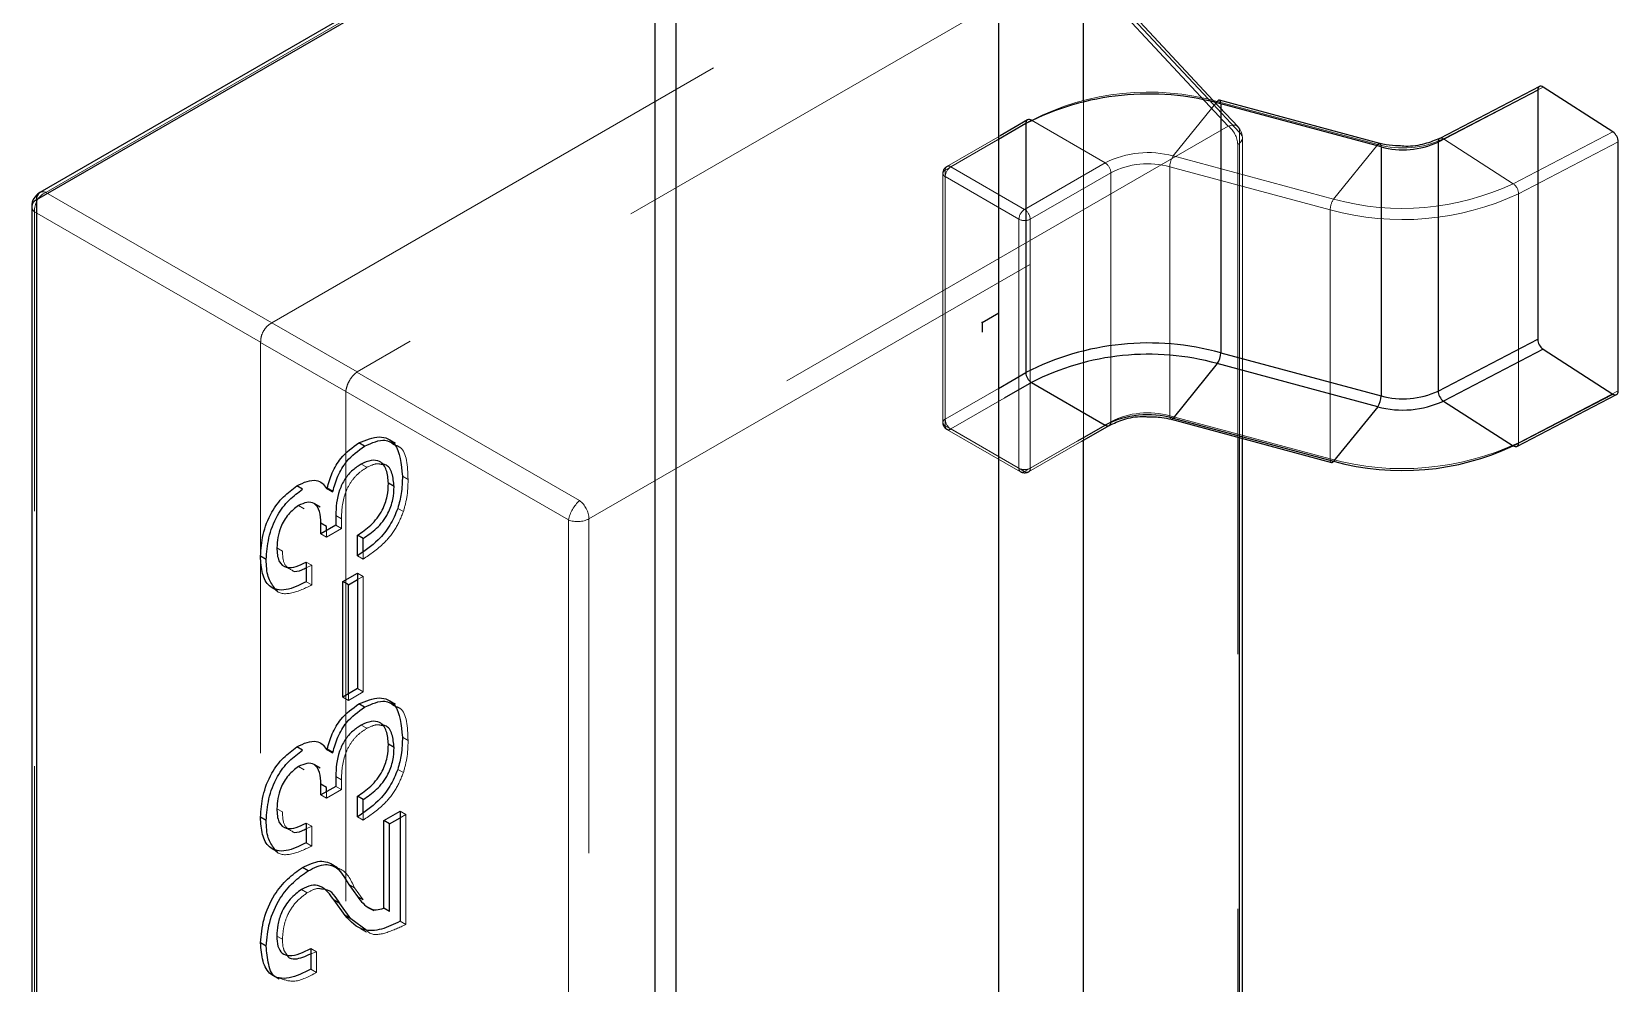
# Model space of a CAD drawing. Header units: millimetres. Extents: x 0 to 841, y 0 to 2287.
# Drawn here: x 597.566 to 601.52, y 223.18 to 225.551 of the extents above; entities that cross this region are included whole.
import ezdxf

# ---------------------------------------------------------------- set-up
doc = ezdxf.new("R2010")
doc.units = ezdxf.units.MM
doc.header["$PDSIZE"] = -1
doc.linetypes.add('HIDDEN', pattern=[1.905, 1.27, -0.635])

msp = doc.modelspace()

# ---------------------------------------------------------------- linework, layer by layer
at = {"color": 7, "linetype": 'Continuous', "lineweight": 25}
for p, q in [((599.1196, 226.0221), (597.5779, 225.1321)), ((599.1279, 226.0404), (597.5862, 225.1505)), ((599.1196, 221.4656), (599.1196, 226.0221)), ((599.1708, 226.0247), (599.1708, 221.4682)), ((599.9751, 225.8383), (599.9751, 221.0044)), ((600.5105, 225.3802), (600.1822, 225.732)), ((600.1872, 225.381), (600.1872, 225.7159)), ((600.4982, 225.3831), (600.1873, 225.7163)), ((600.9253, 225.273), (600.5256, 225.3806)), ((601.3188, 225.4054), (601.0705, 225.2764)), ((601.3229, 225.4146), (601.0746, 225.2856)), ((601.3188, 225.4054), (601.3188, 224.7849)), ((601.5061, 225.3017), (601.3321, 225.4132)), ((600.5288, 225.3717), (600.5288, 224.7512)), ((600.9286, 225.2641), (600.5288, 225.3717)), ((600.0431, 225.3223), (599.9751, 225.2831)), ((600.0472, 225.3314), (599.9793, 225.2922)), ((600.0431, 225.3223), (600.0431, 224.7017)), ((600.9286, 225.2641), (600.9286, 224.6436)), ((601.0705, 225.2764), (601.0705, 224.6558)), ((601.5195, 224.6562), (601.5195, 225.2767)), ((597.5662, 225.1158), (597.5662, 220.5593)), ((597.5779, 225.1321), (597.5779, 220.5757)), ((601.0705, 224.6558), (601.3188, 224.7849)), ((600.5288, 224.7512), (600.9286, 224.6436)), ((601.3321, 224.76), (601.0839, 224.6309)), ((601.3321, 224.76), (601.5061, 224.6484)), ((600.5204, 224.7244), (600.4105, 224.5883)), ((600.9201, 224.6168), (600.5204, 224.7244)), ((599.9751, 224.6625), (600.0431, 224.7017)), ((600.0572, 224.6772), (599.9893, 224.638)), ((600.0572, 224.6772), (600.2411, 224.5711)), ((601.0839, 224.6309), (601.2578, 224.5194)), ((601.2578, 224.5194), (601.5061, 224.6484)), ((601.2671, 224.5179), (601.5153, 224.647)), ((600.4105, 224.5883), (600.8102, 224.4807)), ((600.9201, 224.6168), (600.8102, 224.4807)), ((600.1731, 224.5319), (600.2411, 224.5711)), ((600.1831, 224.5309), (600.2511, 224.5701)), ((600.4053, 224.5854), (600.805, 224.4778)), ((598.3958, 224.5182), (598.3817, 224.5264)), ((600.1872, 222.2782), (600.1872, 224.5333)), ((600.5757, 222.2642), (600.5757, 224.5395)), ((600.5829, 222.2623), (600.5829, 224.5375)), ((598.2412, 224.4112), (598.2271, 224.4193)), ((598.3005, 224.4126), (598.3024, 224.4137)), ((598.3147, 224.4045), (598.3005, 224.4126)), ((598.3166, 224.4056), (598.3024, 224.4137)), ((598.3147, 224.4045), (598.3166, 224.4056)), ((598.4692, 224.4178), (598.4551, 224.426)), ((598.2848, 224.3667), (598.2706, 224.3749)), ((598.287, 224.3), (598.287, 224.3267)), ((598.3011, 224.3186), (598.287, 224.3267)), ((598.3237, 224.3212), (598.287, 224.3)), ((598.3011, 224.3081), (598.3011, 224.3186)), ((598.3237, 224.3457), (598.3237, 224.3212)), ((598.3778, 224.2453), (598.3778, 224.2966)), ((598.3919, 224.2885), (598.3778, 224.2966)), ((598.3919, 224.2562), (598.3919, 224.2885)), ((598.1504, 224.236), (598.1363, 224.2442)), ((598.2503, 224.2297), (598.2503, 224.1806)), ((598.3411, 224.181), (598.3778, 224.2022)), ((598.3778, 224.2022), (598.3778, 223.9144)), ((598.3411, 223.8932), (598.3411, 224.181)), ((598.3552, 224.1728), (598.3411, 224.181)), ((598.3552, 224.1728), (598.3778, 224.1858)), ((598.3552, 223.9013), (598.3552, 224.1728)), ((598.3778, 223.9144), (598.3411, 223.8932)), ((598.3958, 223.8678), (598.3817, 223.876)), ((598.2412, 223.7607), (598.2271, 223.7689)), ((598.3005, 223.7622), (598.3024, 223.7633)), ((598.3147, 223.754), (598.3005, 223.7622)), ((598.3166, 223.7551), (598.3024, 223.7633)), ((598.4692, 223.7674), (598.4551, 223.7755)), ((598.2848, 223.7163), (598.2706, 223.7244)), ((598.3147, 223.754), (598.3166, 223.7551)), ((598.287, 223.6495), (598.287, 223.6763)), ((598.3011, 223.6681), (598.287, 223.6763)), ((598.3237, 223.6952), (598.3237, 223.6707)), ((598.3237, 223.6707), (598.287, 223.6495)), ((598.3011, 223.6577), (598.3011, 223.6681)), ((598.3778, 223.5948), (598.3778, 223.6462)), ((598.3919, 223.638), (598.3778, 223.6462)), ((598.3919, 223.6058), (598.3919, 223.638)), ((598.4435, 223.5854), (598.4841, 223.6088)), ((598.4841, 223.6088), (598.4841, 223.3344)), ((598.1504, 223.5856), (598.1363, 223.5938)), ((598.2503, 223.5792), (598.2503, 223.5302)), ((598.4435, 223.3668), (598.4435, 223.5854)), ((598.4576, 223.5773), (598.4435, 223.5854)), ((598.4576, 223.5773), (598.4841, 223.5925)), ((598.4576, 223.3586), (598.4576, 223.5773)), ((598.2548, 223.4601), (598.2406, 223.4683)), ((598.3565, 223.4259), (598.3778, 223.3958)), ((598.3469, 223.3489), (598.3198, 223.3869)), ((598.334, 223.3787), (598.3198, 223.3869)), ((598.361, 223.3408), (598.334, 223.3787)), ((598.4041, 223.3691), (598.4183, 223.3609)), ((598.4576, 223.3586), (598.4435, 223.3668)), ((598.361, 223.3408), (598.3469, 223.3489)), ((598.4018, 223.3103), (598.361, 223.3408)), ((598.1504, 223.2728), (598.1363, 223.2809)), ((598.2619, 223.2664), (598.2619, 223.2151))]:
    msp.add_line(p, q, dxfattribs=at)
at = {"color": 7, "linetype": 'HIDDEN', "lineweight": 18}
for p, q in [((597.6013, 225.1508), (599.143, 226.0408)), ((598.1649, 224.826), (599.9468, 225.8546)), ((600.159, 225.7322), (598.3771, 224.7035)), ((600.1594, 225.7324), (600.5478, 225.3162)), ((600.1872, 224.5333), (600.1872, 225.381)), ((600.4105, 225.2416), (600.5204, 225.3776)), ((600.5757, 225.3001), (600.4982, 225.3831)), ((600.5722, 225.3141), (600.5105, 225.3802)), ((600.5204, 225.3776), (600.9201, 225.27)), ((601.0839, 225.2841), (601.3321, 225.4132)), ((600.5478, 225.3162), (598.9314, 224.383)), ((599.8564, 225.2145), (600.0572, 225.3305)), ((600.2411, 225.2243), (600.0572, 225.3305)), ((600.5757, 224.5395), (600.5757, 225.3001)), ((601.5061, 225.3017), (601.2578, 225.1726)), ((598.9548, 224.3373), (600.5712, 225.2705)), ((599.9751, 225.2831), (599.8423, 225.2064)), ((599.9793, 225.2922), (599.8464, 225.2155)), ((600.5712, 225.2705), (600.5712, 220.6276)), ((600.5829, 224.5375), (600.5829, 225.2868)), ((600.8102, 225.134), (600.9201, 225.27)), ((601.2578, 225.1726), (601.0839, 225.2841)), ((601.2712, 225.1477), (601.5195, 225.2767)), ((600.2411, 225.2243), (600.0403, 225.1084)), ((600.8102, 225.134), (600.4105, 225.2416)), ((599.8364, 225.1982), (599.8364, 224.5776)), ((599.8423, 225.2064), (599.8423, 224.5858)), ((599.8423, 224.5695), (599.8423, 225.1901)), ((599.8423, 225.1901), (600.0261, 225.0839)), ((600.0403, 225.1084), (599.8564, 225.2145)), ((600.0544, 225.0839), (600.2552, 225.1998)), ((600.2552, 224.5793), (600.2552, 225.1998)), ((600.4021, 224.5942), (600.4021, 225.2148)), ((600.4021, 225.2148), (600.8018, 225.1072)), ((598.1645, 224.8257), (597.6013, 225.1508)), ((601.2712, 224.5271), (601.2712, 225.1477)), ((597.5735, 220.5461), (597.5735, 225.1026)), ((597.5735, 225.1026), (598.1366, 224.7775)), ((600.8018, 224.4866), (600.8018, 225.1072)), ((600.0261, 225.0839), (600.0261, 224.4634)), ((600.0544, 224.4634), (600.0544, 225.0839)), ((598.3771, 224.7035), (598.1649, 224.826)), ((598.1366, 219.9431), (598.1366, 224.777)), ((598.1366, 224.777), (598.3488, 224.6545)), ((598.9314, 224.383), (598.3766, 224.7032)), ((598.3488, 224.655), (598.9035, 224.3347)), ((598.3488, 224.6545), (598.3488, 219.8206)), ((599.8423, 224.5858), (599.9751, 224.6625)), ((599.9893, 224.638), (599.8564, 224.5613)), ((601.5195, 224.6562), (601.2712, 224.5271)), ((600.8018, 224.4866), (600.4021, 224.5942)), ((600.0261, 224.4634), (599.8423, 224.5695)), ((599.8464, 224.5603), (600.0303, 224.4542)), ((599.8564, 224.5613), (600.0403, 224.4552)), ((600.2552, 224.5793), (600.0544, 224.4634)), ((598.4724, 224.5262), (598.4583, 224.5344)), ((600.0403, 224.4552), (600.1731, 224.5319)), ((600.0503, 224.4542), (600.1831, 224.5309)), ((598.4016, 224.4658), (598.3875, 224.474)), ((598.2947, 224.4234), (598.2805, 224.4316)), ((598.504, 224.4357), (598.4898, 224.4439)), ((598.2451, 224.3621), (598.231, 224.3703)), ((598.4924, 224.3554), (598.4783, 224.3635)), ((598.3378, 224.313), (598.3011, 224.2918)), ((598.3378, 224.3375), (598.3237, 224.3457)), ((598.3378, 224.313), (598.3237, 224.3212)), ((598.3378, 224.3375), (598.3378, 224.313)), ((598.9035, 224.3347), (598.9035, 219.6919)), ((598.9548, 219.6945), (598.9548, 224.3373)), ((598.3011, 224.2918), (598.287, 224.3)), ((598.3011, 224.2918), (598.3011, 224.3081)), ((598.191, 224.2572), (598.1769, 224.2654)), ((598.2644, 224.2215), (598.2503, 224.2297)), ((598.3919, 224.2371), (598.3778, 224.2453)), ((598.3919, 224.2371), (598.3919, 224.2562)), ((598.2503, 224.2153), (598.2644, 224.2215)), ((598.2644, 224.2215), (598.2644, 224.1725)), ((598.3919, 224.194), (598.3778, 224.2022)), ((598.3778, 224.1858), (598.3919, 224.194)), ((598.3919, 224.194), (598.3919, 223.9062)), ((598.1655, 224.1654), (598.1797, 224.1573)), ((598.2644, 224.1725), (598.2503, 224.1806)), ((598.3919, 223.9062), (598.3778, 223.9144)), ((598.3552, 223.885), (598.3411, 223.8932)), ((598.3919, 223.9062), (598.3552, 223.885)), ((598.3552, 223.885), (598.3552, 223.9013)), ((598.4724, 223.8758), (598.4583, 223.8839)), ((598.4016, 223.8154), (598.3875, 223.8235)), ((598.2888, 223.7763), (598.2805, 223.7811)), ((598.2947, 223.7729), (598.2904, 223.7754)), ((598.504, 223.7852), (598.4898, 223.7934)), ((598.2451, 223.7116), (598.231, 223.7198)), ((598.3378, 223.6871), (598.3237, 223.6952)), ((598.3378, 223.6871), (598.3378, 223.6625)), ((598.4924, 223.7049), (598.4783, 223.7131)), ((598.3011, 223.6414), (598.287, 223.6495)), ((598.3378, 223.6625), (598.3011, 223.6414)), ((598.3011, 223.6414), (598.3011, 223.6577)), ((598.3378, 223.6625), (598.3237, 223.6707)), ((598.191, 223.6068), (598.1769, 223.6149)), ((598.3919, 223.5867), (598.3919, 223.6058)), ((598.4982, 223.6007), (598.4841, 223.6088)), ((598.4841, 223.5925), (598.4982, 223.6007)), ((598.4982, 223.6007), (598.4982, 223.3263)), ((598.2644, 223.5711), (598.2503, 223.5792)), ((598.2503, 223.5648), (598.2644, 223.5711)), ((598.2644, 223.5711), (598.2644, 223.522)), ((598.3919, 223.5867), (598.3778, 223.5948)), ((598.2644, 223.522), (598.2503, 223.5302)), ((598.1655, 223.515), (598.1797, 223.5068)), ((598.3282, 223.4684), (598.3141, 223.4765)), ((598.2528, 223.4055), (598.2387, 223.4137)), ((598.3707, 223.4177), (598.3565, 223.4259)), ((598.3707, 223.4177), (598.3919, 223.3876)), ((598.3919, 223.3876), (598.3778, 223.3958)), ((598.4982, 223.3263), (598.4841, 223.3344)), ((598.191, 223.2895), (598.1769, 223.2976)), ((598.3859, 223.3156), (598.4001, 223.3075)), ((598.276, 223.2582), (598.2619, 223.2664)), ((598.2619, 223.2536), (598.276, 223.2582)), ((598.276, 223.2582), (598.276, 223.2069)), ((598.276, 223.2069), (598.2619, 223.2151)), ((598.1684, 223.1982), (598.1825, 223.19))]:
    msp.add_line(p, q, dxfattribs=at)
at = {"color": 7, "linetype": 'Continuous'}
for q in [(599.9761, 224.8509), (599.9342, 224.8025)]:
    msp.add_line((599.9342, 224.8267), q, dxfattribs=at)
at = {"color": 7, "linetype": 'Continuous', "lineweight": 25, "flags": 128}
for points in [[(600.5256, 225.3806), (600.5251, 225.3807), (600.5236, 225.3804), (600.522, 225.3793), (600.5204, 225.3776)], [(600.5288, 225.3717), (600.5287, 225.3747), (600.5282, 225.3772), (600.5274, 225.379), (600.5264, 225.3802), (600.5256, 225.3806)], [(601.3321, 225.4132), (601.3295, 225.4146), (601.327, 225.4152), (601.3247, 225.4152), (601.3227, 225.4145), (601.321, 225.4131), (601.3198, 225.411), (601.319, 225.4085), (601.3188, 225.4054)], [(600.9286, 225.2641), (600.9284, 225.2671), (600.9279, 225.2696), (600.9271, 225.2714), (600.9261, 225.2726), (600.9253, 225.273)], [(601.5061, 224.6484), (601.5087, 224.6471), (601.5112, 224.6464), (601.5136, 224.6464), (601.5156, 224.6471), (601.5172, 224.6485), (601.5185, 224.6506), (601.5192, 224.6531), (601.5195, 224.6562)], [(600.4053, 224.5854), (600.4058, 224.5853), (600.4073, 224.5856), (600.4089, 224.5866), (600.4105, 224.5883)], [(600.805, 224.4778), (600.8055, 224.4777), (600.807, 224.478), (600.8086, 224.479), (600.8102, 224.4807)]]:
    msp.add_lwpolyline(points, dxfattribs=at)
at = {"color": 7, "linetype": 'HIDDEN', "lineweight": 18, "flags": 128}
for points in [[(600.5478, 225.3162), (600.554, 225.318), (600.5597, 225.3186), (600.5649, 225.3181), (600.5692, 225.3165), (600.5725, 225.3137), (600.5748, 225.31), (600.5758, 225.3054), (600.5757, 225.3001)], [(600.5712, 225.2705), (600.5757, 225.2736), (600.5792, 225.2771), (600.5816, 225.2808), (600.5828, 225.2848), (600.5828, 225.2888), (600.5816, 225.2928), (600.5792, 225.2966), (600.5757, 225.3001)], [(600.9253, 225.273), (600.9248, 225.2731), (600.9233, 225.2728), (600.9217, 225.2717), (600.9201, 225.27)], [(600.4021, 224.5942), (600.4022, 224.5912), (600.4027, 224.5888), (600.4035, 224.5869), (600.4045, 224.5857), (600.4053, 224.5854)], [(600.8018, 224.4866), (600.8019, 224.4836), (600.8024, 224.4812), (600.8032, 224.4793), (600.8042, 224.4781), (600.805, 224.4778)]]:
    msp.add_lwpolyline(points, dxfattribs=at)
at = {"color": 7, "linetype": 'Continuous', "lineweight": 25}
for centre, radius, start, end in [((600.3494, 224.7237), 0.6724, 74.5212, 117.1032), ((600.0531, 225.3233), 0.0101, 125.698, 185.6204), ((600.0513, 225.3223), 0.0101, 54.3818, 114.314), ((601.4873, 225.2755), 0.0322, 2.2312, 54.2597), ((600.9829, 225.4631), 0.2062, 254.7241, 295.138), ((601.0797, 225.2777), 0.0093, 122.817, 188.3755), ((597.6062, 225.1158), 0.04, 119.9973, 180), ((597.5979, 225.1341), 0.0201, 125.6498, 185.6624), ((597.5862, 225.1138), 0.0201, 114.3332, 174.3466), ((601.351, 224.7861), 0.0322, 182.2312, 234.2597), ((600.3494, 224.1032), 0.6724, 74.5212, 117.1032), ((600.3493, 224.1065), 0.6411, 74.5212, 117.1032), ((600.4806, 224.7516), 0.0482, 325.5535, 359.431), ((600.0738, 224.7031), 0.0307, 182.6055, 237.3945), ((600.8803, 224.644), 0.0482, 325.5535, 359.431), ((600.9828, 224.8463), 0.2379, 254.7241, 295.138), ((600.9829, 224.8425), 0.2062, 254.7241, 295.138), ((601.1027, 224.6571), 0.0322, 182.2312, 234.2597), ((600.3479, 224.3623), 0.2346, 74.5212, 117.1032), ((600.2469, 224.579), 0.00981, 233.6244, 295.8701), ((600.9816, 225.1081), 0.6504, 254.7241, 295.138), ((601.2637, 224.5266), 0.00929, 231.1259, 291.4311)]:
    msp.add_arc(centre, radius, start, end, dxfattribs=at)
at = {"color": 7, "linetype": 'HIDDEN', "lineweight": 18}
for centre, radius, start, end in [((600.3493, 224.7597), 0.6411, 74.5212, 117.1032), ((600.5087, 225.2673), 0.0626, 2.9073, 51.3092), ((600.5429, 225.2868), 0.04, 0, 43.019), ((600.9828, 225.4995), 0.2379, 254.7241, 295.138), ((601.078, 225.2769), 0.00929, 51.1259, 111.4311), ((600.3479, 225.0155), 0.2346, 74.5212, 117.1032), ((600.2245, 225.1984), 0.0307, 2.6055, 57.3945), ((600.3478, 225.0189), 0.2033, 74.5212, 117.1032), ((600.4503, 225.2143), 0.0482, 145.5535, 179.431), ((599.8564, 225.1982), 0.02, 119.9973, 180), ((599.8454, 225.1982), 0.00873, 110.7834, 249.2166), ((599.8509, 225.2078), 0.00873, 50.7967, 189.214), ((599.873, 225.1887), 0.0307, 122.6055, 177.3945), ((597.6225, 225.1064), 0.0492, 115.4861, 184.5139), ((597.5941, 225.1351), 0.0173, 65.4645, 117.2604), ((600.9815, 225.7652), 0.6821, 254.7241, 295.138), ((600.9816, 225.7614), 0.6504, 254.7241, 295.138), ((601.239, 225.1464), 0.0322, 2.2312, 54.2597), ((597.5835, 225.1166), 0.0173, 182.7397, 234.5446), ((600.0568, 225.0825), 0.0307, 122.6055, 177.3945), ((600.0237, 225.0825), 0.0307, 2.6055, 57.3945), ((600.85, 225.1067), 0.0482, 145.5535, 179.431), ((600.0403, 225.1112), 0.0307, 242.6097, 297.3903), ((599.8454, 224.5776), 0.00873, 110.7834, 249.2166), ((599.873, 224.5872), 0.0307, 182.6055, 237.3945), ((600.3478, 224.3983), 0.2033, 74.5212, 117.1032), ((599.8564, 224.5776), 0.02, 180, 240.0027), ((599.8509, 224.5681), 0.00873, 170.786, 309.2033), ((600.2451, 224.5783), 0.0101, 306.5683, 5.5441), ((600.9815, 225.1446), 0.6821, 254.7241, 295.138), ((601.262, 224.5258), 0.0093, 302.817, 8.3755), ((600.0348, 224.462), 0.00873, 170.786, 309.2033), ((600.0403, 224.4906), 0.0307, 242.6097, 297.3903), ((600.0403, 224.4715), 0.02, 240.0027, 299.9973), ((600.0458, 224.462), 0.00873, 230.7967, 9.214), ((598.9957, 224.3137), 0.0945, 132.8632, 167.1368), ((598.8923, 224.3342), 0.0626, 2.9073, 51.3092), ((598.9263, 224.393), 0.0626, 248.6939, 297.0888)]:
    msp.add_arc(centre, radius, start, end, dxfattribs=at)
at = {"color": 7, "linetype": 'Continuous', "lineweight": 25}
for points, knots in [([(600.9729, 225.2669), (600.9621, 225.2673), (600.9455, 225.2678), (600.9305, 225.2717), (600.9253, 225.273)], [0, 0, 0, 0, 0.651392, 1, 1, 1, 1]), ([(601.0746, 225.2856), (601.0626, 225.2805), (601.0379, 225.2702), (601, 225.2642), (600.9785, 225.2664), (600.9729, 225.2669)], [0, 0, 0, 0, 0.412381, 0.846751, 1, 1, 1, 1]), ([(600.2511, 224.5701), (600.2625, 224.5754), (600.286, 224.5863), (600.3213, 224.5934), (600.3412, 224.5921), (600.3451, 224.5919)], [0, 0, 0, 0, 0.4325709, 0.888554, 1, 1, 1, 1]), ([(600.3451, 224.5919), (600.3577, 224.5918), (600.3787, 224.5918), (600.3977, 224.5872), (600.4053, 224.5854)], [0, 0, 0, 0, 0.601566, 1, 1, 1, 1]), ([(598.3024, 224.4137), (598.3059, 224.4265), (598.3129, 224.4521), (598.3398, 224.4973), (598.3658, 224.5154), (598.3817, 224.5264)], [0, 0, 0, 0, 0.281257, 0.561403, 1, 1, 1, 1]), ([(598.3166, 224.4056), (598.3201, 224.4184), (598.3271, 224.4439), (598.354, 224.4891), (598.38, 224.5072), (598.3958, 224.5182)], [0, 0, 0, 0, 0.281257, 0.561403, 1, 1, 1, 1]), ([(598.3817, 224.5264), (598.3991, 224.5338), (598.4339, 224.5486), (598.4824, 224.5242), (598.487, 224.4743), (598.4898, 224.4439)], [0, 0, 0, 0, 0.28105, 0.560203, 1, 1, 1, 1]), ([(598.3958, 224.5182), (598.4139, 224.5267), (598.4432, 224.5405), (598.4626, 224.527), (598.47, 224.5219)], [0, 0, 0, 0, 0.615932, 1, 1, 1, 1]), ([(598.3875, 224.474), (598.3802, 224.4693), (598.3657, 224.46), (598.3457, 224.4369), (598.326, 224.3958), (598.3247, 224.3664), (598.3237, 224.3457)], [0, 0, 0, 0, 0.18739, 0.3740717, 0.5608801, 1, 1, 1, 1]), ([(598.4551, 224.426), (598.454, 224.4376), (598.4518, 224.4606), (598.4363, 224.4822), (598.4123, 224.4849), (598.3957, 224.4776), (598.3875, 224.474)], [0, 0, 0, 0, 0.280836, 0.559683, 0.779441, 1, 1, 1, 1]), ([(598.4692, 224.4178), (598.468, 224.4292), (598.4657, 224.4517), (598.4538, 224.4723), (598.4415, 224.4729), (598.4385, 224.473)], [0, 0, 0, 0, 0.432518, 0.861974, 1, 1, 1, 1]), ([(598.2271, 224.4193), (598.2355, 224.4237), (598.2524, 224.4325), (598.2745, 224.4347), (598.2911, 224.4276), (598.2974, 224.4176), (598.3005, 224.4126)], [0, 0, 0, 0, 0.280228, 0.559846, 0.779841, 1, 1, 1, 1]), ([(598.4898, 224.4439), (598.4896, 224.4295), (598.4892, 224.404), (598.4816, 224.3759), (598.4783, 224.3635)], [0, 0, 0, 0, 0.5604919, 1, 1, 1, 1]), ([(598.1363, 224.2442), (598.1376, 224.2618), (598.1401, 224.2969), (598.16, 224.3515), (598.1928, 224.3944), (598.2157, 224.411), (598.2271, 224.4193)], [0, 0, 0, 0, 0.280832, 0.559816, 0.77948, 1, 1, 1, 1]), ([(598.1504, 224.236), (598.1517, 224.2536), (598.1543, 224.2887), (598.1742, 224.3433), (598.2069, 224.3863), (598.2298, 224.4029), (598.2412, 224.4112)], [0, 0, 0, 0, 0.280832, 0.559816, 0.77948, 1, 1, 1, 1]), ([(598.3778, 224.2966), (598.3891, 224.3041), (598.4118, 224.3191), (598.4402, 224.3554), (598.4536, 224.3943), (598.4546, 224.4154), (598.4551, 224.426)], [0, 0, 0, 0, 0.280929, 0.559406, 0.779167, 1, 1, 1, 1]), ([(598.3919, 224.2885), (598.4033, 224.296), (598.4259, 224.311), (598.4544, 224.3472), (598.4677, 224.3861), (598.4687, 224.4072), (598.4692, 224.4178)], [0, 0, 0, 0, 0.280929, 0.559406, 0.779167, 1, 1, 1, 1]), ([(598.231, 224.3703), (598.2222, 224.3637), (598.2048, 224.3506), (598.1807, 224.3101), (598.1783, 224.2824), (598.1769, 224.2654)], [0, 0, 0, 0, 0.281079, 0.560309, 1, 1, 1, 1]), ([(598.287, 224.3267), (598.2863, 224.3368), (598.2849, 224.3569), (598.2729, 224.3771), (598.2524, 224.3802), (598.2381, 224.3736), (598.231, 224.3703)], [0, 0, 0, 0, 0.280943, 0.559927, 0.779511, 1, 1, 1, 1]), ([(598.4783, 224.3635), (598.4724, 224.349), (598.4606, 224.32), (598.424, 224.2764), (598.3953, 224.2571), (598.3778, 224.2453)], [0, 0, 0, 0, 0.279474, 0.559495, 1, 1, 1, 1]), ([(598.2503, 224.1806), (598.2332, 224.1722), (598.1993, 224.1554), (598.1577, 224.1633), (598.139, 224.1996), (598.1372, 224.2293), (598.1363, 224.2442)], [0, 0, 0, 0, 0.280713, 0.558959, 0.779032, 1, 1, 1, 1]), ([(598.171, 224.1655), (598.165, 224.174), (598.1522, 224.192), (598.1511, 224.2208), (598.1504, 224.236)], [0, 0, 0, 0, 0.469533, 1, 1, 1, 1]), ([(598.1769, 224.2654), (598.1776, 224.2534), (598.179, 224.2296), (598.1994, 224.2135), (598.2253, 224.2172), (598.2419, 224.2255), (598.2503, 224.2297)], [0, 0, 0, 0, 0.280338, 0.55806, 0.778671, 1, 1, 1, 1]), ([(598.2153, 224.2091), (598.2157, 224.2088), (598.2213, 224.204), (598.2351, 224.2083), (598.2468, 224.2137), (598.2503, 224.2153)], [0, 0, 0, 0, 0.050582, 0.713742, 1, 1, 1, 1]), ([(598.3024, 223.7633), (598.3059, 223.7761), (598.3129, 223.8016), (598.3398, 223.8468), (598.3658, 223.8649), (598.3817, 223.876)], [0, 0, 0, 0, 0.281257, 0.561403, 1, 1, 1, 1]), ([(598.3817, 223.876), (598.3991, 223.8834), (598.4339, 223.8982), (598.4824, 223.8737), (598.487, 223.8239), (598.4898, 223.7934)], [0, 0, 0, 0, 0.28105, 0.560203, 1, 1, 1, 1]), ([(598.3958, 223.8678), (598.4139, 223.8763), (598.4432, 223.89), (598.4626, 223.8766), (598.47, 223.8714)], [0, 0, 0, 0, 0.6159318, 1, 1, 1, 1]), ([(598.3166, 223.7551), (598.3201, 223.7679), (598.3271, 223.7935), (598.354, 223.8387), (598.38, 223.8567), (598.3958, 223.8678)], [0, 0, 0, 0, 0.281257, 0.561403, 1, 1, 1, 1]), ([(598.3875, 223.8235), (598.3802, 223.8189), (598.3657, 223.8095), (598.3457, 223.7864), (598.326, 223.7454), (598.3247, 223.7159), (598.3237, 223.6952)], [0, 0, 0, 0, 0.18739, 0.374072, 0.56088, 1, 1, 1, 1]), ([(598.4551, 223.7755), (598.454, 223.7871), (598.4518, 223.8101), (598.4363, 223.8317), (598.4123, 223.8344), (598.3957, 223.8272), (598.3875, 223.8235)], [0, 0, 0, 0, 0.280836, 0.559683, 0.779441, 1, 1, 1, 1]), ([(598.4692, 223.7674), (598.468, 223.7787), (598.4657, 223.8013), (598.4538, 223.8219), (598.4415, 223.8224), (598.4385, 223.8225)], [0, 0, 0, 0, 0.432518, 0.861974, 1, 1, 1, 1]), ([(598.1363, 223.5938), (598.1376, 223.6113), (598.1401, 223.6464), (598.16, 223.701), (598.1928, 223.744), (598.2157, 223.7606), (598.2271, 223.7689)], [0, 0, 0, 0, 0.280832, 0.559816, 0.77948, 1, 1, 1, 1]), ([(598.1504, 223.5856), (598.1517, 223.6032), (598.1543, 223.6382), (598.1742, 223.6928), (598.2069, 223.7358), (598.2298, 223.7524), (598.2412, 223.7607)], [0, 0, 0, 0, 0.280832, 0.559816, 0.77948, 1, 1, 1, 1]), ([(598.2271, 223.7689), (598.2355, 223.7733), (598.2524, 223.782), (598.2745, 223.7843), (598.2911, 223.7771), (598.2974, 223.7672), (598.3005, 223.7622)], [0, 0, 0, 0, 0.280228, 0.559846, 0.779841, 1, 1, 1, 1]), ([(598.3778, 223.6462), (598.3891, 223.6537), (598.4118, 223.6687), (598.4402, 223.7049), (598.4536, 223.7438), (598.4546, 223.765), (598.4551, 223.7755)], [0, 0, 0, 0, 0.280929, 0.559406, 0.779167, 1, 1, 1, 1]), ([(598.3919, 223.638), (598.4033, 223.6455), (598.4259, 223.6605), (598.4544, 223.6968), (598.4677, 223.7357), (598.4687, 223.7568), (598.4692, 223.7674)], [0, 0, 0, 0, 0.280929, 0.559406, 0.779167, 1, 1, 1, 1]), ([(598.4898, 223.7934), (598.4896, 223.7791), (598.4892, 223.7535), (598.4816, 223.7254), (598.4783, 223.7131)], [0, 0, 0, 0, 0.560492, 1, 1, 1, 1]), ([(598.231, 223.7198), (598.2222, 223.7132), (598.2048, 223.7002), (598.1807, 223.6596), (598.1783, 223.6319), (598.1769, 223.6149)], [0, 0, 0, 0, 0.281079, 0.560309, 1, 1, 1, 1]), ([(598.287, 223.6763), (598.2863, 223.6864), (598.2849, 223.7065), (598.2729, 223.7267), (598.2524, 223.7298), (598.2381, 223.7231), (598.231, 223.7198)], [0, 0, 0, 0, 0.280943, 0.559927, 0.779511, 1, 1, 1, 1]), ([(598.4783, 223.7131), (598.4724, 223.6986), (598.4606, 223.6696), (598.424, 223.626), (598.3953, 223.6067), (598.3778, 223.5948)], [0, 0, 0, 0, 0.279474, 0.559495, 1, 1, 1, 1]), ([(598.1769, 223.6149), (598.1776, 223.603), (598.179, 223.5791), (598.1994, 223.563), (598.2253, 223.5668), (598.2419, 223.5751), (598.2503, 223.5792)], [0, 0, 0, 0, 0.280338, 0.55806, 0.778671, 1, 1, 1, 1]), ([(598.2503, 223.5302), (598.2332, 223.5217), (598.1993, 223.505), (598.1577, 223.5129), (598.139, 223.5492), (598.1372, 223.5789), (598.1363, 223.5938)], [0, 0, 0, 0, 0.280713, 0.558959, 0.779032, 1, 1, 1, 1]), ([(598.171, 223.515), (598.165, 223.5235), (598.1522, 223.5415), (598.1511, 223.5703), (598.1504, 223.5856)], [0, 0, 0, 0, 0.469533, 1, 1, 1, 1]), ([(598.2153, 223.5587), (598.2157, 223.5583), (598.2213, 223.5535), (598.2351, 223.5579), (598.2468, 223.5632), (598.2503, 223.5648)], [0, 0, 0, 0, 0.050582, 0.713742, 1, 1, 1, 1]), ([(598.2406, 223.4683), (598.2556, 223.4755), (598.2858, 223.4898), (598.3283, 223.4731), (598.3458, 223.4438), (598.3565, 223.4259)], [0, 0, 0, 0, 0.278936, 0.55895, 1, 1, 1, 1]), ([(598.1363, 223.2809), (598.138, 223.3002), (598.1415, 223.3386), (598.1666, 223.3979), (598.2034, 223.4419), (598.2282, 223.4595), (598.2406, 223.4683)], [0, 0, 0, 0, 0.280638, 0.559382, 0.779283, 1, 1, 1, 1]), ([(598.1504, 223.2728), (598.1522, 223.292), (598.1556, 223.3305), (598.1807, 223.3897), (598.2176, 223.4337), (598.2424, 223.4513), (598.2548, 223.4601)], [0, 0, 0, 0, 0.280638, 0.559382, 0.779283, 1, 1, 1, 1]), ([(598.2548, 223.4601), (598.27, 223.4677), (598.2979, 223.4816), (598.3183, 223.4714), (598.3275, 223.4669)], [0, 0, 0, 0, 0.546456, 1, 1, 1, 1]), ([(598.2387, 223.4137), (598.2289, 223.4065), (598.2094, 223.3922), (598.1878, 223.3579), (598.1786, 223.3252), (598.1774, 223.3068), (598.1769, 223.2976)], [0, 0, 0, 0, 0.280293, 0.558564, 0.778935, 1, 1, 1, 1]), ([(598.3198, 223.3869), (598.3094, 223.4015), (598.2949, 223.4218), (598.263, 223.4267), (598.2468, 223.418), (598.2387, 223.4137)], [0, 0, 0, 0, 0.559716, 0.780121, 1, 1, 1, 1]), ([(598.334, 223.3787), (598.3242, 223.395), (598.3133, 223.4133), (598.2933, 223.4144), (598.2912, 223.4145)], [0, 0, 0, 0, 0.89425, 1, 1, 1, 1]), ([(598.3778, 223.3958), (598.3868, 223.3844), (598.3994, 223.3685), (598.4241, 223.3615), (598.437, 223.365), (598.4435, 223.3668)], [0, 0, 0, 0, 0.559626, 0.779993, 1, 1, 1, 1]), ([(598.4841, 223.3344), (598.4684, 223.3269), (598.4372, 223.3118), (598.3844, 223.3082), (598.3611, 223.3335), (598.3469, 223.3489)], [0, 0, 0, 0, 0.281037, 0.561511, 1, 1, 1, 1]), ([(598.2619, 223.2151), (598.2434, 223.2059), (598.2067, 223.1877), (598.1612, 223.195), (598.1399, 223.2331), (598.1375, 223.265), (598.1363, 223.2809)], [0, 0, 0, 0, 0.28072, 0.559084, 0.779116, 1, 1, 1, 1]), ([(598.1769, 223.2976), (598.1773, 223.2889), (598.1783, 223.2715), (598.1891, 223.253), (598.2166, 223.2444), (598.2432, 223.2573), (598.2619, 223.2664)], [0, 0, 0, 0, 0.1873548, 0.3740082, 0.5608336, 1, 1, 1, 1]), ([(598.1837, 223.1928), (598.1812, 223.1931), (598.1664, 223.195), (598.1549, 223.2265), (598.1519, 223.2573), (598.1504, 223.2728)], [0, 0, 0, 0, 0.0921775, 0.5452127, 1, 1, 1, 1]), ([(598.2022, 223.2511), (598.2029, 223.2496), (598.207, 223.242), (598.2274, 223.2378), (598.2485, 223.2475), (598.2619, 223.2536)], [0, 0, 0, 0, 0.078601, 0.4165, 1, 1, 1, 1])]:
    msp.add_open_spline(points, degree=3, knots=knots, dxfattribs=at)
at = {"color": 7, "linetype": 'HIDDEN', "lineweight": 18}
for points, knots in [([(598.1366, 224.7775), (598.1369, 224.7825), (598.1374, 224.7929), (598.1447, 224.8081), (598.1544, 224.8195), (598.1612, 224.8237), (598.1645, 224.8257)], [0, 0, 0, 0, 0.270879, 0.562239, 0.789104, 1, 1, 1, 1]), ([(598.1649, 224.826), (598.1648, 224.8259), (598.1647, 224.8258), (598.1645, 224.8258), (598.1645, 224.8257)], [0, 0, 0, 0, 0.5595236, 1, 1, 1, 1]), ([(598.1366, 224.7775), (598.1366, 224.7774), (598.1366, 224.7772), (598.1366, 224.7771), (598.1366, 224.777)], [0, 0, 0, 0, 0.560423, 1, 1, 1, 1]), ([(598.3488, 224.655), (598.3496, 224.6597), (598.3514, 224.6694), (598.359, 224.6844), (598.368, 224.6962), (598.3738, 224.701), (598.3766, 224.7032)], [0, 0, 0, 0, 0.270879, 0.562239, 0.789104, 1, 1, 1, 1]), ([(598.3766, 224.7032), (598.3767, 224.7033), (598.3769, 224.7034), (598.377, 224.7035), (598.3771, 224.7035)], [0, 0, 0, 0, 0.560423, 1, 1, 1, 1]), ([(598.3488, 224.6545), (598.3488, 224.6546), (598.3488, 224.6548), (598.3488, 224.6549), (598.3488, 224.655)], [0, 0, 0, 0, 0.559524, 1, 1, 1, 1]), ([(598.47, 224.5219), (598.475, 224.52), (598.5013, 224.5101), (598.5028, 224.469), (598.504, 224.4357)], [0, 0, 0, 0, 0.191103, 1, 1, 1, 1]), ([(598.4385, 224.473), (598.4345, 224.4739), (598.4235, 224.4764), (598.4101, 224.4699), (598.4016, 224.4658)], [0, 0, 0, 0, 0.3710833, 1, 1, 1, 1]), ([(598.4016, 224.4658), (598.3943, 224.4611), (598.3799, 224.4518), (598.3599, 224.4287), (598.3402, 224.3877), (598.3388, 224.3582), (598.3378, 224.3375)], [0, 0, 0, 0, 0.18739, 0.3740717, 0.5608801, 1, 1, 1, 1]), ([(598.504, 224.4357), (598.5037, 224.4214), (598.5033, 224.3958), (598.4957, 224.3677), (598.4924, 224.3554)], [0, 0, 0, 0, 0.5604919, 1, 1, 1, 1]), ([(598.4924, 224.3554), (598.4865, 224.3409), (598.4747, 224.3118), (598.4382, 224.2683), (598.4095, 224.249), (598.3919, 224.2371)], [0, 0, 0, 0, 0.279474, 0.559495, 1, 1, 1, 1]), ([(598.191, 224.2572), (598.1916, 224.2449), (598.1926, 224.221), (598.208, 224.213), (598.2153, 224.2091)], [0, 0, 0, 0, 0.517961, 1, 1, 1, 1]), ([(598.2644, 224.1725), (598.2478, 224.1645), (598.2146, 224.1487), (598.1794, 224.1496), (598.1717, 224.1643), (598.171, 224.1655)], [0, 0, 0, 0, 0.481128, 0.95803, 1, 1, 1, 1]), ([(598.47, 223.8714), (598.475, 223.8695), (598.5013, 223.8597), (598.5028, 223.8185), (598.504, 223.7852)], [0, 0, 0, 0, 0.191103, 1, 1, 1, 1]), ([(598.4016, 223.8154), (598.3943, 223.8107), (598.3799, 223.8014), (598.3599, 223.7783), (598.3402, 223.7372), (598.3388, 223.7077), (598.3378, 223.6871)], [0, 0, 0, 0, 0.18739, 0.374072, 0.56088, 1, 1, 1, 1]), ([(598.4385, 223.8225), (598.4345, 223.8234), (598.4235, 223.8259), (598.4101, 223.8194), (598.4016, 223.8154)], [0, 0, 0, 0, 0.371083, 1, 1, 1, 1]), ([(598.504, 223.7852), (598.5037, 223.7709), (598.5033, 223.7453), (598.4957, 223.7173), (598.4924, 223.7049)], [0, 0, 0, 0, 0.560492, 1, 1, 1, 1]), ([(598.4924, 223.7049), (598.4865, 223.6904), (598.4747, 223.6614), (598.4382, 223.6178), (598.4095, 223.5985), (598.3919, 223.5867)], [0, 0, 0, 0, 0.279474, 0.559495, 1, 1, 1, 1]), ([(598.191, 223.6068), (598.1916, 223.5944), (598.1926, 223.5706), (598.208, 223.5625), (598.2153, 223.5587)], [0, 0, 0, 0, 0.517961, 1, 1, 1, 1]), ([(598.2644, 223.522), (598.2478, 223.5141), (598.2146, 223.4982), (598.1794, 223.4991), (598.1717, 223.5139), (598.171, 223.515)], [0, 0, 0, 0, 0.481128, 0.95803, 1, 1, 1, 1]), ([(598.3275, 223.4669), (598.3296, 223.4663), (598.3505, 223.4606), (598.3611, 223.4381), (598.3707, 223.4177)], [0, 0, 0, 0, 0.09908, 1, 1, 1, 1]), ([(598.2528, 223.4055), (598.2431, 223.3983), (598.2236, 223.3841), (598.2019, 223.3497), (598.1928, 223.317), (598.1916, 223.2987), (598.191, 223.2895)], [0, 0, 0, 0, 0.280293, 0.558564, 0.778935, 1, 1, 1, 1]), ([(598.2912, 223.4145), (598.2865, 223.4155), (598.275, 223.418), (598.2611, 223.4101), (598.2528, 223.4055)], [0, 0, 0, 0, 0.4122364, 1, 1, 1, 1]), ([(598.4982, 223.3263), (598.4828, 223.3191), (598.452, 223.3049), (598.4164, 223.2979), (598.4042, 223.3083), (598.4018, 223.3103)], [0, 0, 0, 0, 0.447527, 0.894158, 1, 1, 1, 1]), ([(598.191, 223.2895), (598.1913, 223.2805), (598.1918, 223.2647), (598.199, 223.2552), (598.2022, 223.2511)], [0, 0, 0, 0, 0.5667986, 1, 1, 1, 1]), ([(598.276, 223.2069), (598.2571, 223.197), (598.2226, 223.1788), (598.1959, 223.1884), (598.1837, 223.1928)], [0, 0, 0, 0, 0.545814, 1, 1, 1, 1])]:
    msp.add_open_spline(points, degree=3, knots=knots, dxfattribs=at)
at = {"color": 7, "linetype": 'Continuous'}
msp.add_point((599.9342, 224.8267), dxfattribs=at)

doc.saveas('drawing.dxf')
